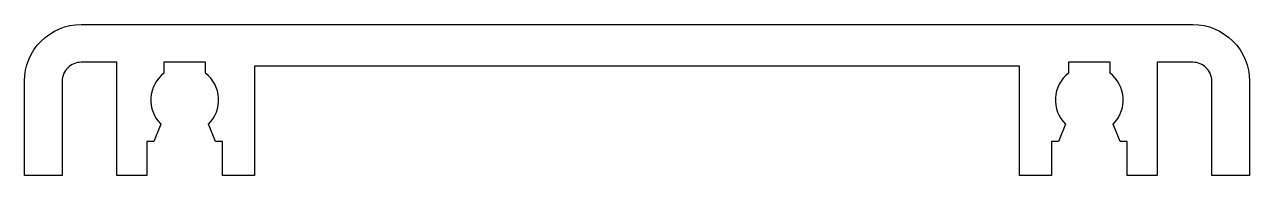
# Model space of a CAD drawing. Header units: millimetres. Extents: x 0 to 65, y 0 to 8.
import ezdxf

# ---------------------------------------------------------------- set-up
doc = ezdxf.new("R2010")
doc.units = ezdxf.units.MM

msp = doc.modelspace()

# ---------------------------------------------------------------- linework, layer by layer
msp.add_lwpolyline([(63, 5, 0.414214), (62, 6), (60.1, 6), (60.1, 0), (58.5, 0), (58.5, 1.8), (58.134, 1.8), (57.76, 2.715, 0.455203), (57.6, 5.425), (57.6, 6), (55.4, 6), (55.4, 5.425, 0.455203), (55.24, 2.715), (54.866, 1.8), (54.5, 1.8), (54.5, 0), (52.8, 0), (52.8, 5.8), (12.2, 5.8), (12.2, 0), (10.5, 0), (10.5, 1.8), (10.134, 1.8), (9.76, 2.715, 0.455203), (9.6, 5.425), (9.6, 6), (7.4, 6), (7.4, 5.425, 0.455203), (7.24, 2.715), (6.866, 1.8), (6.5, 1.8), (6.5, 0), (4.9, 0), (4.9, 6), (3, 6, 0.414214), (2, 5), (2, 0), (0, 0), (0, 5, -0.414214), (3, 8), (62, 8, -0.414214), (65, 5), (65, 0), (63, 0), (63, 5)], format="xyb", close=True)

doc.saveas('drawing.dxf')
